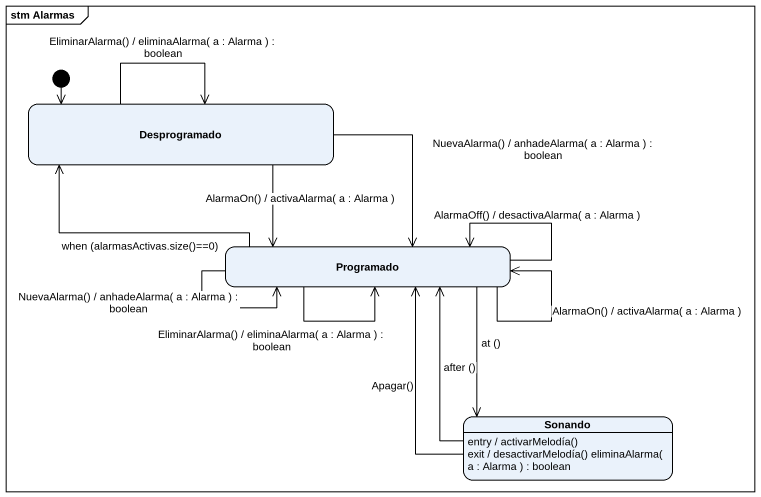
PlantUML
@startuml
mainframe stm Alarmas
hide empty description
state Desprogramado
state Programado
state Sonando
Sonando : entry / activarMelodía()
Sonando : exit / desactivarMelodía() eliminaAlarma( a : Alarma ) : boolean
[*] -right-> Desprogramado
Desprogramado --> Desprogramado : EliminarAlarma() / eliminaAlarma( a : Alarma ) : boolean
Desprogramado --> Programado : NuevaAlarma() / anhadeAlarma( a : Alarma ) : boolean
Desprogramado --> Programado : AlarmaOn() / activaAlarma( a : Alarma )
Programado -up-> Desprogramado : when (alarmasActivas.size()==0)
Programado --> Programado : AlarmaOff() / desactivaAlarma( a : Alarma )
Programado --> Programado : NuevaAlarma() / anhadeAlarma( a : Alarma ) : boolean
Programado --> Programado : EliminarAlarma() / eliminaAlarma( a : Alarma ) : boolean
Programado --> Programado : AlarmaOn() / activaAlarma( a : Alarma )
Programado --> Sonando : at ()
Sonando -up-> Programado : after ()
Sonando -up-> Programado : Apagar()
@enduml
